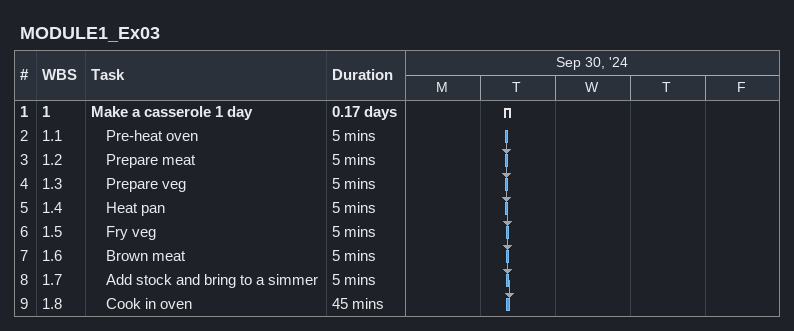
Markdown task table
MODULE1_Ex03

| ID | WBS | Task | Duration | Start | Finish | Predecessors |
|---|---|---|---|---|---|---|
| 1 | 1 | **Make a casserole 1 day** | 0.17d | 2024-10-01 | 2024-10-01 |  |
| 2 | 1.1 | Pre-heat oven | 5min | 2024-10-01 | 2024-10-01 |  |
| 3 | 1.2 | Prepare meat | 5min | 2024-10-01 | 2024-10-01 | 2 |
| 4 | 1.3 | Prepare veg | 5min | 2024-10-01 | 2024-10-01 | 3 |
| 5 | 1.4 | Heat pan | 5min | 2024-10-01 | 2024-10-01 | 4 |
| 6 | 1.5 | Fry veg | 5min | 2024-10-01 | 2024-10-01 | 5 |
| 7 | 1.6 | Brown meat | 5min | 2024-10-01 | 2024-10-01 | 6 |
| 8 | 1.7 | Add stock and bring to a simmer | 5min | 2024-10-01 | 2024-10-01 | 7 |
| 9 | 1.8 | Cook in oven | 45min | 2024-10-01 | 2024-10-01 | 8 |
